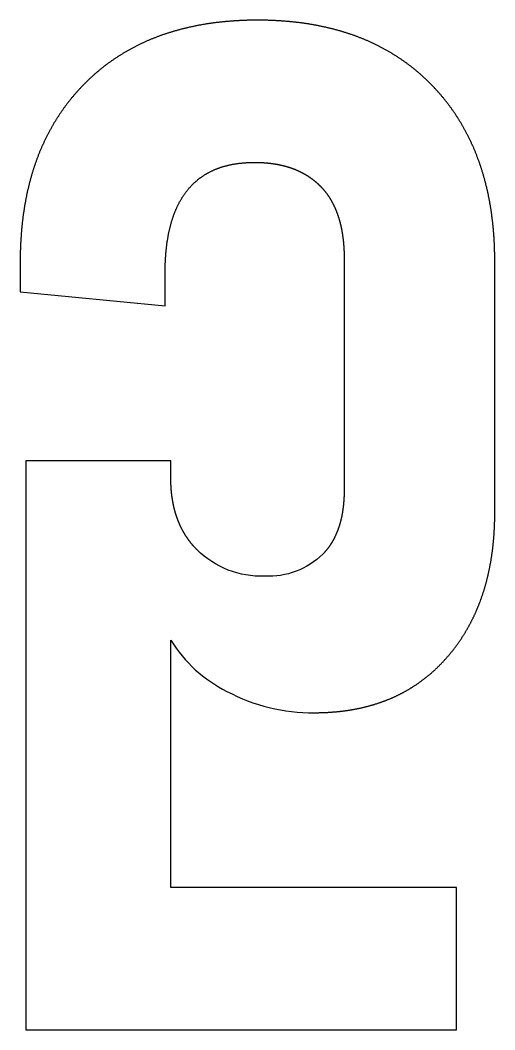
# Model space of a CAD drawing. Header units: millimetres. Extents: x -554 to 554, y -632 to 632.
# Drawn here: x -307.23 to -295.3, y -56.47 to -31.11 of the extents above; entities that cross this region are included whole.
import ezdxf

# ---------------------------------------------------------------- set-up
doc = ezdxf.new("R2010")
doc.units = ezdxf.units.MM
doc.layers.get('0').update_dxf_attribs({"lineweight": 25, "true_color": 0xffffff})

msp = doc.modelspace()

# ---------------------------------------------------------------- linework, layer by layer
at = {"color": 5, "true_color": 0x0000ff, "flags": 128}
msp.add_lwpolyline([(-301.266, -31.112), (-301.288, -31.112), (-301.31, -31.112), (-301.331, -31.112), (-301.353, -31.112), (-301.375, -31.113), (-301.396, -31.113), (-301.418, -31.113), (-301.439, -31.113), (-301.461, -31.114), (-301.482, -31.114), (-301.504, -31.115), (-301.525, -31.115), (-301.546, -31.116), (-301.567, -31.117), (-301.589, -31.117), (-301.61, -31.118), (-301.631, -31.119), (-301.652, -31.12), (-301.673, -31.121), (-301.694, -31.122), (-301.715, -31.123), (-301.736, -31.124), (-301.757, -31.125), (-301.778, -31.126), (-301.799, -31.127), (-301.82, -31.129), (-301.841, -31.13), (-301.861, -31.131), (-301.882, -31.133), (-301.903, -31.134), (-301.923, -31.136), (-301.944, -31.137), (-301.965, -31.139), (-301.985, -31.141), (-302.006, -31.142), (-302.026, -31.144), (-302.047, -31.146), (-302.067, -31.148), (-302.087, -31.15), (-302.108, -31.152), (-302.128, -31.154), (-302.148, -31.156), (-302.168, -31.158), (-302.189, -31.16), (-302.209, -31.162), (-302.229, -31.164), (-302.249, -31.167), (-302.269, -31.169), (-302.289, -31.171), (-302.309, -31.174), (-302.329, -31.176), (-302.349, -31.179), (-302.369, -31.182), (-302.388, -31.184), (-302.408, -31.187), (-302.428, -31.19), (-302.448, -31.192), (-302.467, -31.195), (-302.487, -31.198), (-302.506, -31.201), (-302.526, -31.204), (-302.546, -31.207), (-302.565, -31.21), (-302.584, -31.213), (-302.604, -31.217), (-302.623, -31.22), (-302.643, -31.223), (-302.662, -31.227), (-302.681, -31.23), (-302.7, -31.233), (-302.72, -31.237), (-302.739, -31.24), (-302.758, -31.244), (-302.777, -31.248), (-302.796, -31.251), (-302.815, -31.255), (-302.834, -31.259), (-302.853, -31.263), (-302.872, -31.267), (-302.891, -31.271), (-302.909, -31.275), (-302.928, -31.279), (-302.947, -31.283), (-302.966, -31.287), (-302.984, -31.291), (-303.003, -31.295), (-303.022, -31.3), (-303.04, -31.304), (-303.059, -31.308), (-303.077, -31.313), (-303.096, -31.317), (-303.114, -31.322), (-303.132, -31.326), (-303.151, -31.331), (-303.169, -31.336), (-303.187, -31.34), (-303.206, -31.345), (-303.224, -31.35), (-303.242, -31.355), (-303.26, -31.36), (-303.278, -31.365), (-303.296, -31.37), (-303.314, -31.375), (-303.332, -31.38), (-303.35, -31.385), (-303.368, -31.39), (-303.386, -31.396), (-303.404, -31.401), (-303.422, -31.406), (-303.439, -31.412), (-303.457, -31.417), (-303.475, -31.423), (-303.493, -31.429), (-303.51, -31.434), (-303.528, -31.44), (-303.545, -31.446), (-303.563, -31.451), (-303.58, -31.457), (-303.598, -31.463), (-303.615, -31.469), (-303.632, -31.475), (-303.65, -31.481), (-303.667, -31.487), (-303.684, -31.493), (-303.702, -31.499), (-303.719, -31.506), (-303.736, -31.512), (-303.753, -31.518), (-303.77, -31.525), (-303.787, -31.531), (-303.804, -31.537), (-303.821, -31.544), (-303.838, -31.551), (-303.855, -31.557), (-303.872, -31.564), (-303.889, -31.571), (-303.905, -31.577), (-303.922, -31.584), (-303.939, -31.591), (-303.955, -31.598), (-303.972, -31.605), (-303.989, -31.612), (-304.005, -31.619), (-304.022, -31.626), (-304.038, -31.633), (-304.055, -31.64), (-304.071, -31.648), (-304.087, -31.655), (-304.104, -31.662), (-304.12, -31.67), (-304.136, -31.677), (-304.153, -31.685), (-304.169, -31.692), (-304.185, -31.7), (-304.201, -31.708), (-304.217, -31.715), (-304.233, -31.723), (-304.249, -31.731), (-304.265, -31.739), (-304.281, -31.747), (-304.297, -31.755), (-304.313, -31.763), (-304.329, -31.771), (-304.345, -31.779), (-304.36, -31.787), (-304.376, -31.795), (-304.392, -31.803), (-304.407, -31.812), (-304.423, -31.82), (-304.439, -31.828), (-304.454, -31.837), (-304.47, -31.845), (-304.485, -31.854), (-304.5, -31.863), (-304.516, -31.871), (-304.531, -31.88), (-304.547, -31.889), (-304.562, -31.898), (-304.577, -31.906), (-304.592, -31.915), (-304.607, -31.924), (-304.623, -31.933), (-304.638, -31.942), (-304.653, -31.951), (-304.668, -31.961), (-304.683, -31.97), (-304.698, -31.979), (-304.713, -31.988), (-304.728, -31.998), (-304.742, -32.007), (-304.757, -32.016), (-304.772, -32.026), (-304.787, -32.036), (-304.801, -32.045), (-304.816, -32.055), (-304.831, -32.064), (-304.845, -32.074), (-304.86, -32.084), (-304.874, -32.094), (-304.889, -32.104), (-304.903, -32.114), (-304.918, -32.124), (-304.932, -32.134), (-304.946, -32.144), (-304.961, -32.154), (-304.975, -32.164), (-304.989, -32.174), (-305.003, -32.185), (-305.017, -32.195), (-305.032, -32.205), (-305.046, -32.216), (-305.06, -32.226), (-305.074, -32.237), (-305.088, -32.247), (-305.102, -32.258), (-305.116, -32.269), (-305.129, -32.279), (-305.143, -32.29), (-305.157, -32.301), (-305.171, -32.312), (-305.184, -32.323), (-305.198, -32.334), (-305.212, -32.345), (-305.225, -32.356), (-305.239, -32.367), (-305.252, -32.378), (-305.266, -32.39), (-305.279, -32.401), (-305.293, -32.412), (-305.306, -32.424), (-305.32, -32.435), (-305.333, -32.446), (-305.346, -32.458), (-305.359, -32.47), (-305.373, -32.481), (-305.386, -32.493), (-305.399, -32.505), (-305.412, -32.516), (-305.425, -32.528), (-305.438, -32.54), (-305.451, -32.552), (-305.464, -32.564), (-305.477, -32.576), (-305.49, -32.588), (-305.503, -32.6), (-305.515, -32.612), (-305.528, -32.625), (-305.541, -32.637), (-305.554, -32.649), (-305.566, -32.662), (-305.579, -32.674), (-305.591, -32.687), (-305.604, -32.699), (-305.616, -32.712), (-305.629, -32.724), (-305.641, -32.737), (-305.654, -32.75), (-305.666, -32.762), (-305.678, -32.775), (-305.691, -32.788), (-305.703, -32.801), (-305.715, -32.814), (-305.727, -32.827), (-305.739, -32.84), (-305.751, -32.853), (-305.763, -32.866), (-305.775, -32.879), (-305.787, -32.892), (-305.799, -32.905), (-305.81, -32.918), (-305.822, -32.931), (-305.834, -32.945), (-305.845, -32.958), (-305.857, -32.971), (-305.869, -32.985), (-305.88, -32.998), (-305.891, -33.012), (-305.903, -33.025), (-305.914, -33.039), (-305.925, -33.052), (-305.937, -33.066), (-305.948, -33.079), (-305.959, -33.093), (-305.97, -33.107), (-305.981, -33.12), (-305.992, -33.134), (-306.003, -33.148), (-306.014, -33.162), (-306.025, -33.176), (-306.035, -33.19), (-306.046, -33.204), (-306.057, -33.218), (-306.068, -33.232), (-306.078, -33.246), (-306.089, -33.26), (-306.099, -33.274), (-306.11, -33.288), (-306.12, -33.302), (-306.13, -33.317), (-306.141, -33.331), (-306.151, -33.345), (-306.161, -33.36), (-306.171, -33.374), (-306.181, -33.388), (-306.192, -33.403), (-306.202, -33.417), (-306.212, -33.432), (-306.221, -33.446), (-306.231, -33.461), (-306.241, -33.476), (-306.251, -33.49), (-306.261, -33.505), (-306.27, -33.52), (-306.28, -33.535), (-306.29, -33.549), (-306.299, -33.564), (-306.309, -33.579), (-306.318, -33.594), (-306.327, -33.609), (-306.337, -33.624), (-306.346, -33.639), (-306.355, -33.654), (-306.364, -33.669), (-306.374, -33.685), (-306.383, -33.7), (-306.392, -33.715), (-306.401, -33.73), (-306.41, -33.746), (-306.419, -33.761), (-306.427, -33.776), (-306.436, -33.792), (-306.445, -33.807), (-306.454, -33.823), (-306.462, -33.838), (-306.471, -33.854), (-306.479, -33.869), (-306.488, -33.885), (-306.496, -33.901), (-306.505, -33.916), (-306.513, -33.932), (-306.522, -33.948), (-306.53, -33.964), (-306.538, -33.98), (-306.546, -33.995), (-306.554, -34.011), (-306.562, -34.027), (-306.57, -34.043), (-306.578, -34.059), (-306.586, -34.075), (-306.594, -34.092), (-306.602, -34.108), (-306.61, -34.124), (-306.618, -34.14), (-306.625, -34.156), (-306.633, -34.173), (-306.64, -34.189), (-306.648, -34.205), (-306.656, -34.222), (-306.663, -34.238), (-306.67, -34.255), (-306.678, -34.271), (-306.685, -34.288), (-306.692, -34.304), (-306.699, -34.321), (-306.707, -34.338), (-306.714, -34.354), (-306.721, -34.371), (-306.728, -34.388), (-306.735, -34.405), (-306.742, -34.421), (-306.749, -34.438), (-306.755, -34.455), (-306.762, -34.472), (-306.769, -34.489), (-306.775, -34.506), (-306.782, -34.523), (-306.789, -34.54), (-306.795, -34.557), (-306.802, -34.575), (-306.808, -34.592), (-306.814, -34.609), (-306.821, -34.626), (-306.827, -34.644), (-306.833, -34.661), (-306.84, -34.678), (-306.846, -34.696), (-306.852, -34.713), (-306.858, -34.731), (-306.864, -34.748), (-306.87, -34.766), (-306.876, -34.783), (-306.881, -34.801), (-306.887, -34.819), (-306.893, -34.837), (-306.899, -34.854), (-306.904, -34.872), (-306.91, -34.89), (-306.915, -34.908), (-306.921, -34.926), (-306.926, -34.944), (-306.932, -34.962), (-306.937, -34.98), (-306.943, -34.998), (-306.948, -35.016), (-306.953, -35.034), (-306.958, -35.052), (-306.963, -35.07), (-306.968, -35.088), (-306.973, -35.107), (-306.978, -35.125), (-306.983, -35.143), (-306.988, -35.162), (-306.993, -35.18), (-306.998, -35.198), (-307.002, -35.217), (-307.007, -35.236), (-307.012, -35.254), (-307.016, -35.273), (-307.021, -35.291), (-307.025, -35.31), (-307.03, -35.329), (-307.034, -35.347), (-307.039, -35.366), (-307.043, -35.385), (-307.047, -35.404), (-307.051, -35.423), (-307.055, -35.442), (-307.06, -35.461), (-307.064, -35.48), (-307.068, -35.499), (-307.072, -35.518), (-307.075, -35.537), (-307.079, -35.556), (-307.083, -35.575), (-307.087, -35.594), (-307.091, -35.614), (-307.094, -35.633), (-307.098, -35.652), (-307.101, -35.672), (-307.105, -35.691), (-307.108, -35.71), (-307.112, -35.73), (-307.115, -35.749), (-307.119, -35.769), (-307.122, -35.788), (-307.125, -35.808), (-307.128, -35.828), (-307.131, -35.847), (-307.134, -35.867), (-307.137, -35.887), (-307.14, -35.907), (-307.143, -35.927), (-307.146, -35.946), (-307.149, -35.966), (-307.152, -35.986), (-307.155, -36.006), (-307.157, -36.026), (-307.16, -36.046), (-307.163, -36.066), (-307.165, -36.086), (-307.168, -36.107), (-307.17, -36.127), (-307.172, -36.147), (-307.175, -36.167), (-307.177, -36.188), (-307.179, -36.208), (-307.182, -36.228), (-307.184, -36.249), (-307.186, -36.269), (-307.188, -36.29), (-307.19, -36.31), (-307.192, -36.331), (-307.194, -36.351), (-307.196, -36.372), (-307.197, -36.393), (-307.199, -36.413), (-307.201, -36.434), (-307.203, -36.455), (-307.204, -36.476), (-307.206, -36.497), (-307.207, -36.518), (-307.209, -36.538), (-307.21, -36.559), (-307.212, -36.58), (-307.213, -36.601), (-307.214, -36.623), (-307.216, -36.644), (-307.217, -36.665), (-307.218, -36.686), (-307.219, -36.707), (-307.22, -36.728), (-307.221, -36.75), (-307.222, -36.771), (-307.223, -36.792), (-307.224, -36.814), (-307.224, -36.835), (-307.225, -36.857), (-307.226, -36.878), (-307.227, -36.9), (-307.227, -36.921), (-307.228, -36.943), (-307.228, -36.965), (-307.229, -36.986), (-307.229, -37.008), (-307.229, -37.03), (-307.23, -37.052), (-307.23, -37.074), (-307.23, -37.095), (-307.23, -37.117), (-307.231, -37.139), (-307.231, -37.161), (-307.231, -37.183), (-307.231, -37.933), (-303.588, -38.29), (-303.588, -37.469), (-303.588, -37.447), (-303.588, -37.426), (-303.587, -37.404), (-303.587, -37.383), (-303.587, -37.361), (-303.587, -37.34), (-303.586, -37.319), (-303.586, -37.298), (-303.585, -37.277), (-303.584, -37.256), (-303.584, -37.235), (-303.583, -37.214), (-303.582, -37.193), (-303.581, -37.173), (-303.58, -37.152), (-303.579, -37.132), (-303.578, -37.111), (-303.577, -37.091), (-303.575, -37.071), (-303.574, -37.051), (-303.573, -37.031), (-303.571, -37.011), (-303.57, -36.991), (-303.568, -36.971), (-303.566, -36.952), (-303.565, -36.932), (-303.563, -36.912), (-303.561, -36.893), (-303.559, -36.874), (-303.557, -36.854), (-303.555, -36.835), (-303.553, -36.816), (-303.55, -36.797), (-303.548, -36.778), (-303.546, -36.759), (-303.543, -36.741), (-303.541, -36.722), (-303.538, -36.703), (-303.536, -36.685), (-303.533, -36.667), (-303.53, -36.648), (-303.527, -36.63), (-303.524, -36.612), (-303.521, -36.594), (-303.518, -36.576), (-303.515, -36.558), (-303.512, -36.54), (-303.509, -36.522), (-303.505, -36.505), (-303.502, -36.487), (-303.499, -36.47), (-303.495, -36.452), (-303.491, -36.435), (-303.488, -36.418), (-303.484, -36.401), (-303.48, -36.384), (-303.476, -36.367), (-303.472, -36.35), (-303.468, -36.333), (-303.464, -36.316), (-303.46, -36.3), (-303.456, -36.283), (-303.452, -36.267), (-303.447, -36.25), (-303.443, -36.234), (-303.438, -36.218), (-303.434, -36.202), (-303.429, -36.186), (-303.424, -36.17), (-303.42, -36.154), (-303.415, -36.138), (-303.41, -36.122), (-303.405, -36.107), (-303.4, -36.091), (-303.395, -36.076), (-303.389, -36.061), (-303.384, -36.045), (-303.379, -36.03), (-303.374, -36.015), (-303.368, -36), (-303.363, -35.985), (-303.357, -35.97), (-303.351, -35.956), (-303.346, -35.941), (-303.34, -35.926), (-303.334, -35.912), (-303.328, -35.897), (-303.322, -35.883), (-303.316, -35.869), (-303.31, -35.855), (-303.303, -35.841), (-303.297, -35.827), (-303.291, -35.813), (-303.284, -35.799), (-303.278, -35.785), (-303.271, -35.771), (-303.265, -35.758), (-303.258, -35.744), (-303.251, -35.731), (-303.244, -35.718), (-303.238, -35.705), (-303.231, -35.691), (-303.224, -35.678), (-303.216, -35.665), (-303.209, -35.653), (-303.202, -35.64), (-303.195, -35.627), (-303.187, -35.614), (-303.18, -35.602), (-303.172, -35.589), (-303.165, -35.577), (-303.157, -35.565), (-303.149, -35.553), (-303.142, -35.54), (-303.134, -35.528), (-303.126, -35.516), (-303.118, -35.505), (-303.11, -35.493), (-303.102, -35.481), (-303.093, -35.47), (-303.085, -35.458), (-303.077, -35.447), (-303.068, -35.435), (-303.06, -35.424), (-303.051, -35.413), (-303.043, -35.402), (-303.034, -35.391), (-303.025, -35.38), (-303.016, -35.369), (-303.008, -35.358), (-302.999, -35.347), (-302.99, -35.337), (-302.98, -35.326), (-302.971, -35.316), (-302.962, -35.306), (-302.953, -35.295), (-302.943, -35.285), (-302.934, -35.275), (-302.924, -35.265), (-302.915, -35.255), (-302.905, -35.245), (-302.896, -35.236), (-302.886, -35.226), (-302.876, -35.217), (-302.866, -35.207), (-302.856, -35.198), (-302.846, -35.188), (-302.836, -35.179), (-302.826, -35.17), (-302.815, -35.161), (-302.805, -35.152), (-302.795, -35.143), (-302.784, -35.134), (-302.774, -35.126), (-302.763, -35.117), (-302.752, -35.108), (-302.742, -35.1), (-302.731, -35.092), (-302.72, -35.083), (-302.709, -35.075), (-302.698, -35.067), (-302.687, -35.059), (-302.676, -35.051), (-302.664, -35.043), (-302.653, -35.035), (-302.642, -35.028), (-302.63, -35.02), (-302.619, -35.012), (-302.607, -35.005), (-302.596, -34.998), (-302.584, -34.99), (-302.572, -34.983), (-302.56, -34.976), (-302.548, -34.969), (-302.536, -34.962), (-302.524, -34.955), (-302.512, -34.949), (-302.5, -34.942), (-302.488, -34.935), (-302.475, -34.929), (-302.463, -34.922), (-302.451, -34.916), (-302.438, -34.91), (-302.425, -34.904), (-302.413, -34.898), (-302.4, -34.892), (-302.387, -34.886), (-302.374, -34.88), (-302.361, -34.874), (-302.348, -34.868), (-302.335, -34.863), (-302.322, -34.857), (-302.309, -34.852), (-302.296, -34.847), (-302.282, -34.841), (-302.269, -34.836), (-302.255, -34.831), (-302.242, -34.826), (-302.228, -34.821), (-302.215, -34.817), (-302.201, -34.812), (-302.187, -34.807), (-302.173, -34.803), (-302.159, -34.798), (-302.145, -34.794), (-302.131, -34.79), (-302.117, -34.785), (-302.102, -34.781), (-302.088, -34.777), (-302.074, -34.773), (-302.059, -34.769), (-302.045, -34.766), (-302.03, -34.762), (-302.016, -34.758), (-302.001, -34.755), (-301.986, -34.751), (-301.971, -34.748), (-301.956, -34.745), (-301.941, -34.742), (-301.926, -34.738), (-301.911, -34.735), (-301.896, -34.732), (-301.88, -34.73), (-301.865, -34.727), (-301.85, -34.724), (-301.834, -34.722), (-301.819, -34.719), (-301.803, -34.717), (-301.787, -34.714), (-301.772, -34.712), (-301.756, -34.71), (-301.74, -34.708), (-301.724, -34.706), (-301.708, -34.704), (-301.692, -34.702), (-301.676, -34.7), (-301.659, -34.699), (-301.643, -34.697), (-301.627, -34.696), (-301.61, -34.694), (-301.594, -34.693), (-301.577, -34.692), (-301.561, -34.691), (-301.544, -34.689), (-301.527, -34.688), (-301.51, -34.688), (-301.493, -34.687), (-301.476, -34.686), (-301.459, -34.685), (-301.442, -34.685), (-301.425, -34.684), (-301.408, -34.684), (-301.39, -34.684), (-301.373, -34.683), (-301.355, -34.683), (-301.338, -34.683), (-301.329, -34.683), (-301.321, -34.683), (-301.313, -34.683), (-301.304, -34.683), (-301.296, -34.684), (-301.288, -34.684), (-301.28, -34.684), (-301.271, -34.684), (-301.263, -34.684), (-301.255, -34.684), (-301.247, -34.684), (-301.238, -34.685), (-301.23, -34.685), (-301.222, -34.685), (-301.214, -34.685), (-301.206, -34.686), (-301.198, -34.686), (-301.19, -34.686), (-301.181, -34.687), (-301.173, -34.687), (-301.165, -34.687), (-301.157, -34.688), (-301.149, -34.688), (-301.141, -34.689), (-301.133, -34.689), (-301.125, -34.69), (-301.117, -34.69), (-301.109, -34.691), (-301.101, -34.691), (-301.093, -34.692), (-301.085, -34.692), (-301.077, -34.693), (-301.07, -34.693), (-301.062, -34.694), (-301.054, -34.695), (-301.046, -34.695), (-301.038, -34.696), (-301.03, -34.697), (-301.023, -34.697), (-301.015, -34.698), (-301.007, -34.699), (-300.999, -34.7), (-300.991, -34.7), (-300.984, -34.701), (-300.976, -34.702), (-300.968, -34.703), (-300.961, -34.704), (-300.953, -34.705), (-300.945, -34.706), (-300.938, -34.706), (-300.93, -34.707), (-300.922, -34.708), (-300.915, -34.709), (-300.907, -34.71), (-300.9, -34.711), (-300.892, -34.712), (-300.885, -34.713), (-300.877, -34.714), (-300.87, -34.716), (-300.862, -34.717), (-300.855, -34.718), (-300.847, -34.719), (-300.84, -34.72), (-300.832, -34.721), (-300.825, -34.722), (-300.817, -34.724), (-300.81, -34.725), (-300.803, -34.726), (-300.795, -34.727), (-300.788, -34.729), (-300.781, -34.73), (-300.773, -34.731), (-300.766, -34.733), (-300.759, -34.734), (-300.751, -34.735), (-300.744, -34.737), (-300.737, -34.738), (-300.73, -34.74), (-300.722, -34.741), (-300.715, -34.743), (-300.708, -34.744), (-300.701, -34.746), (-300.694, -34.747), (-300.687, -34.749), (-300.679, -34.75), (-300.672, -34.752), (-300.665, -34.753), (-300.658, -34.755), (-300.651, -34.757), (-300.644, -34.758), (-300.637, -34.76), (-300.63, -34.762), (-300.623, -34.763), (-300.616, -34.765), (-300.609, -34.767), (-300.602, -34.769), (-300.595, -34.77), (-300.588, -34.772), (-300.581, -34.774), (-300.574, -34.776), (-300.567, -34.778), (-300.561, -34.78), (-300.554, -34.782), (-300.547, -34.784), (-300.54, -34.785), (-300.533, -34.787), (-300.526, -34.789), (-300.52, -34.791), (-300.513, -34.793), (-300.506, -34.795), (-300.499, -34.797), (-300.493, -34.8), (-300.486, -34.802), (-300.479, -34.804), (-300.472, -34.806), (-300.466, -34.808), (-300.459, -34.81), (-300.453, -34.812), (-300.446, -34.815), (-300.439, -34.817), (-300.433, -34.819), (-300.426, -34.821), (-300.42, -34.823), (-300.413, -34.826), (-300.406, -34.828), (-300.4, -34.83), (-300.393, -34.833), (-300.387, -34.835), (-300.38, -34.837), (-300.374, -34.84), (-300.368, -34.842), (-300.361, -34.845), (-300.355, -34.847), (-300.348, -34.85), (-300.342, -34.852), (-300.335, -34.855), (-300.329, -34.857), (-300.323, -34.86), (-300.316, -34.862), (-300.31, -34.865), (-300.304, -34.868), (-300.298, -34.87), (-300.291, -34.873), (-300.285, -34.875), (-300.279, -34.878), (-300.273, -34.881), (-300.266, -34.884), (-300.26, -34.886), (-300.254, -34.889), (-300.248, -34.892), (-300.242, -34.895), (-300.235, -34.897), (-300.229, -34.9), (-300.223, -34.903), (-300.217, -34.906), (-300.211, -34.909), (-300.205, -34.912), (-300.199, -34.915), (-300.193, -34.918), (-300.187, -34.92), (-300.181, -34.923), (-300.175, -34.926), (-300.169, -34.929), (-300.163, -34.932), (-300.157, -34.936), (-300.151, -34.939), (-300.145, -34.942), (-300.139, -34.945), (-300.133, -34.948), (-300.127, -34.951), (-300.122, -34.954), (-300.116, -34.957), (-300.11, -34.961), (-300.104, -34.964), (-300.098, -34.967), (-300.092, -34.97), (-300.087, -34.974), (-300.081, -34.977), (-300.075, -34.98), (-300.069, -34.983), (-300.064, -34.987), (-300.058, -34.99), (-300.052, -34.994), (-300.047, -34.997), (-300.041, -35), (-300.035, -35.004), (-300.03, -35.007), (-300.024, -35.011), (-300.019, -35.014), (-300.013, -35.018), (-300.007, -35.021), (-300.002, -35.025), (-299.996, -35.028), (-299.991, -35.032), (-299.985, -35.036), (-299.98, -35.039), (-299.974, -35.043), (-299.969, -35.047), (-299.963, -35.05), (-299.958, -35.054), (-299.953, -35.058), (-299.947, -35.061), (-299.942, -35.065), (-299.936, -35.069), (-299.931, -35.073), (-299.926, -35.076), (-299.92, -35.08), (-299.915, -35.084), (-299.91, -35.088), (-299.904, -35.092), (-299.899, -35.096), (-299.894, -35.1), (-299.889, -35.104), (-299.883, -35.108), (-299.878, -35.112), (-299.873, -35.116), (-299.868, -35.12), (-299.863, -35.124), (-299.857, -35.128), (-299.852, -35.132), (-299.847, -35.136), (-299.842, -35.14), (-299.837, -35.144), (-299.832, -35.148), (-299.827, -35.152), (-299.822, -35.157), (-299.817, -35.161), (-299.812, -35.165), (-299.807, -35.169), (-299.802, -35.173), (-299.797, -35.178), (-299.792, -35.182), (-299.787, -35.186), (-299.782, -35.191), (-299.777, -35.195), (-299.772, -35.199), (-299.767, -35.204), (-299.762, -35.208), (-299.757, -35.213), (-299.753, -35.217), (-299.748, -35.221), (-299.743, -35.226), (-299.738, -35.23), (-299.733, -35.235), (-299.729, -35.239), (-299.724, -35.244), (-299.719, -35.249), (-299.714, -35.253), (-299.71, -35.258), (-299.705, -35.262), (-299.7, -35.267), (-299.696, -35.272), (-299.691, -35.276), (-299.686, -35.281), (-299.682, -35.286), (-299.677, -35.29), (-299.672, -35.295), (-299.668, -35.3), (-299.663, -35.305), (-299.659, -35.31), (-299.654, -35.314), (-299.65, -35.319), (-299.645, -35.324), (-299.641, -35.329), (-299.636, -35.334), (-299.632, -35.339), (-299.628, -35.344), (-299.623, -35.349), (-299.619, -35.354), (-299.614, -35.359), (-299.61, -35.364), (-299.606, -35.369), (-299.601, -35.374), (-299.597, -35.379), (-299.593, -35.384), (-299.589, -35.389), (-299.584, -35.394), (-299.58, -35.399), (-299.576, -35.404), (-299.572, -35.41), (-299.568, -35.415), (-299.563, -35.42), (-299.559, -35.425), (-299.555, -35.431), (-299.551, -35.436), (-299.547, -35.441), (-299.543, -35.446), (-299.539, -35.452), (-299.535, -35.457), (-299.531, -35.462), (-299.527, -35.468), (-299.523, -35.473), (-299.519, -35.479), (-299.515, -35.484), (-299.511, -35.49), (-299.507, -35.495), (-299.503, -35.501), (-299.5, -35.506), (-299.496, -35.512), (-299.492, -35.517), (-299.488, -35.523), (-299.484, -35.528), (-299.481, -35.534), (-299.477, -35.539), (-299.473, -35.545), (-299.469, -35.551), (-299.466, -35.556), (-299.462, -35.562), (-299.458, -35.568), (-299.455, -35.574), (-299.451, -35.579), (-299.447, -35.585), (-299.444, -35.591), (-299.44, -35.597), (-299.437, -35.603), (-299.433, -35.608), (-299.43, -35.614), (-299.426, -35.62), (-299.423, -35.626), (-299.419, -35.632), (-299.416, -35.638), (-299.412, -35.644), (-299.409, -35.65), (-299.406, -35.656), (-299.402, -35.662), (-299.399, -35.668), (-299.396, -35.674), (-299.392, -35.68), (-299.389, -35.686), (-299.386, -35.692), (-299.382, -35.698), (-299.379, -35.704), (-299.376, -35.711), (-299.373, -35.717), (-299.37, -35.723), (-299.366, -35.729), (-299.363, -35.735), (-299.36, -35.742), (-299.357, -35.748), (-299.354, -35.754), (-299.351, -35.761), (-299.348, -35.767), (-299.345, -35.773), (-299.342, -35.78), (-299.339, -35.786), (-299.336, -35.792), (-299.333, -35.799), (-299.33, -35.805), (-299.327, -35.812), (-299.324, -35.818), (-299.321, -35.825), (-299.318, -35.831), (-299.315, -35.838), (-299.312, -35.844), (-299.309, -35.851), (-299.307, -35.857), (-299.304, -35.864), (-299.301, -35.871), (-299.298, -35.877), (-299.296, -35.884), (-299.293, -35.891), (-299.29, -35.897), (-299.287, -35.904), (-299.285, -35.911), (-299.282, -35.918), (-299.279, -35.924), (-299.277, -35.931), (-299.274, -35.938), (-299.272, -35.945), (-299.269, -35.952), (-299.267, -35.958), (-299.264, -35.965), (-299.262, -35.972), (-299.259, -35.979), (-299.257, -35.986), (-299.254, -35.993), (-299.252, -36), (-299.249, -36.007), (-299.247, -36.014), (-299.244, -36.021), (-299.242, -36.028), (-299.24, -36.035), (-299.237, -36.042), (-299.235, -36.049), (-299.233, -36.057), (-299.231, -36.064), (-299.228, -36.071), (-299.226, -36.078), (-299.224, -36.085), (-299.222, -36.092), (-299.219, -36.1), (-299.217, -36.107), (-299.215, -36.114), (-299.213, -36.121), (-299.211, -36.129), (-299.209, -36.136), (-299.207, -36.143), (-299.205, -36.151), (-299.203, -36.158), (-299.201, -36.166), (-299.199, -36.173), (-299.197, -36.18), (-299.195, -36.188), (-299.193, -36.195), (-299.191, -36.203), (-299.189, -36.21), (-299.187, -36.218), (-299.185, -36.225), (-299.183, -36.233), (-299.181, -36.241), (-299.18, -36.248), (-299.178, -36.256), (-299.176, -36.264), (-299.174, -36.271), (-299.172, -36.279), (-299.171, -36.287), (-299.169, -36.294), (-299.167, -36.302), (-299.166, -36.31), (-299.164, -36.318), (-299.162, -36.325), (-299.161, -36.333), (-299.159, -36.341), (-299.157, -36.349), (-299.156, -36.357), (-299.154, -36.365), (-299.153, -36.372), (-299.151, -36.38), (-299.15, -36.388), (-299.148, -36.396), (-299.147, -36.404), (-299.145, -36.412), (-299.144, -36.42), (-299.143, -36.428), (-299.141, -36.436), (-299.14, -36.444), (-299.138, -36.453), (-299.137, -36.461), (-299.136, -36.469), (-299.134, -36.477), (-299.133, -36.485), (-299.132, -36.493), (-299.131, -36.501), (-299.129, -36.51), (-299.128, -36.518), (-299.127, -36.526), (-299.126, -36.534), (-299.125, -36.543), (-299.123, -36.551), (-299.122, -36.559), (-299.121, -36.568), (-299.12, -36.576), (-299.119, -36.584), (-299.118, -36.593), (-299.117, -36.601), (-299.116, -36.61), (-299.115, -36.618), (-299.114, -36.627), (-299.113, -36.635), (-299.112, -36.644), (-299.111, -36.652), (-299.11, -36.661), (-299.109, -36.669), (-299.109, -36.678), (-299.108, -36.686), (-299.107, -36.695), (-299.106, -36.704), (-299.105, -36.712), (-299.104, -36.721), (-299.104, -36.73), (-299.103, -36.739), (-299.102, -36.747), (-299.101, -36.756), (-299.101, -36.765), (-299.1, -36.774), (-299.099, -36.782), (-299.099, -36.791), (-299.098, -36.8), (-299.098, -36.809), (-299.097, -36.818), (-299.096, -36.827), (-299.096, -36.836), (-299.095, -36.845), (-299.095, -36.854), (-299.094, -36.863), (-299.094, -36.872), (-299.093, -36.881), (-299.093, -36.89), (-299.093, -36.899), (-299.092, -36.908), (-299.092, -36.917), (-299.091, -36.926), (-299.091, -36.935), (-299.091, -36.944), (-299.09, -36.953), (-299.09, -36.962), (-299.09, -36.972), (-299.09, -36.981), (-299.089, -36.99), (-299.089, -36.999), (-299.089, -37.009), (-299.089, -37.018), (-299.089, -37.027), (-299.088, -37.037), (-299.088, -37.046), (-299.088, -37.055), (-299.088, -37.065), (-299.088, -37.074), (-299.088, -37.084), (-299.088, -37.093), (-299.088, -37.102), (-299.088, -37.112), (-299.088, -42.898), (-299.088, -42.906), (-299.088, -42.914), (-299.088, -42.923), (-299.088, -42.931), (-299.088, -42.939), (-299.088, -42.948), (-299.088, -42.956), (-299.088, -42.964), (-299.088, -42.972), (-299.089, -42.981), (-299.089, -42.989), (-299.089, -42.997), (-299.089, -43.005), (-299.089, -43.013), (-299.09, -43.021), (-299.09, -43.03), (-299.09, -43.038), (-299.09, -43.046), (-299.091, -43.054), (-299.091, -43.062), (-299.091, -43.07), (-299.092, -43.078), (-299.092, -43.086), (-299.093, -43.094), (-299.093, -43.102), (-299.093, -43.11), (-299.094, -43.118), (-299.094, -43.126), (-299.095, -43.134), (-299.095, -43.142), (-299.096, -43.15), (-299.096, -43.157), (-299.097, -43.165), (-299.097, -43.173), (-299.098, -43.181), (-299.098, -43.189), (-299.099, -43.197), (-299.1, -43.204), (-299.1, -43.212), (-299.101, -43.22), (-299.102, -43.228), (-299.102, -43.235), (-299.103, -43.243), (-299.104, -43.251), (-299.104, -43.258), (-299.105, -43.266), (-299.106, -43.274), (-299.107, -43.281), (-299.107, -43.289), (-299.108, -43.296), (-299.109, -43.304), (-299.11, -43.312), (-299.111, -43.319), (-299.112, -43.327), (-299.113, -43.334), (-299.113, -43.342), (-299.114, -43.349), (-299.115, -43.357), (-299.116, -43.364), (-299.117, -43.371), (-299.118, -43.379), (-299.119, -43.386), (-299.12, -43.394), (-299.121, -43.401), (-299.122, -43.408), (-299.123, -43.416), (-299.124, -43.423), (-299.126, -43.43), (-299.127, -43.438), (-299.128, -43.445), (-299.129, -43.452), (-299.13, -43.459), (-299.131, -43.467), (-299.133, -43.474), (-299.134, -43.481), (-299.135, -43.488), (-299.136, -43.495), (-299.138, -43.502), (-299.139, -43.51), (-299.14, -43.517), (-299.141, -43.524), (-299.143, -43.531), (-299.144, -43.538), (-299.145, -43.545), (-299.147, -43.552), (-299.148, -43.559), (-299.15, -43.566), (-299.151, -43.573), (-299.153, -43.58), (-299.154, -43.587), (-299.155, -43.594), (-299.157, -43.601), (-299.159, -43.608), (-299.16, -43.615), (-299.162, -43.621), (-299.163, -43.628), (-299.165, -43.635), (-299.166, -43.642), (-299.168, -43.649), (-299.17, -43.656), (-299.171, -43.662), (-299.173, -43.669), (-299.175, -43.676), (-299.176, -43.683), (-299.178, -43.689), (-299.18, -43.696), (-299.181, -43.703), (-299.183, -43.709), (-299.185, -43.716), (-299.187, -43.723), (-299.189, -43.729), (-299.19, -43.736), (-299.192, -43.743), (-299.194, -43.749), (-299.196, -43.756), (-299.198, -43.762), (-299.2, -43.769), (-299.202, -43.775), (-299.204, -43.782), (-299.206, -43.788), (-299.207, -43.795), (-299.209, -43.801), (-299.211, -43.808), (-299.213, -43.814), (-299.216, -43.82), (-299.218, -43.827), (-299.22, -43.833), (-299.222, -43.84), (-299.224, -43.846), (-299.226, -43.852), (-299.228, -43.859), (-299.23, -43.865), (-299.232, -43.871), (-299.235, -43.877), (-299.237, -43.884), (-299.239, -43.89), (-299.241, -43.896), (-299.243, -43.902), (-299.246, -43.908), (-299.248, -43.915), (-299.25, -43.921), (-299.253, -43.927), (-299.255, -43.933), (-299.257, -43.939), (-299.26, -43.945), (-299.262, -43.951), (-299.264, -43.957), (-299.267, -43.963), (-299.269, -43.969), (-299.272, -43.975), (-299.274, -43.981), (-299.277, -43.987), (-299.279, -43.993), (-299.282, -43.999), (-299.284, -44.005), (-299.287, -44.011), (-299.289, -44.017), (-299.292, -44.023), (-299.294, -44.029), (-299.297, -44.035), (-299.3, -44.04), (-299.302, -44.046), (-299.305, -44.052), (-299.308, -44.058), (-299.31, -44.064), (-299.313, -44.069), (-299.316, -44.075), (-299.319, -44.081), (-299.321, -44.087), (-299.324, -44.092), (-299.327, -44.098), (-299.33, -44.104), (-299.332, -44.109), (-299.335, -44.115), (-299.338, -44.12), (-299.341, -44.126), (-299.344, -44.132), (-299.347, -44.137), (-299.35, -44.143), (-299.353, -44.148), (-299.356, -44.154), (-299.359, -44.159), (-299.362, -44.165), (-299.365, -44.17), (-299.368, -44.176), (-299.371, -44.181), (-299.374, -44.187), (-299.377, -44.192), (-299.38, -44.197), (-299.383, -44.203), (-299.386, -44.208), (-299.389, -44.213), (-299.392, -44.219), (-299.395, -44.224), (-299.399, -44.229), (-299.402, -44.235), (-299.405, -44.24), (-299.408, -44.245), (-299.412, -44.25), (-299.415, -44.256), (-299.418, -44.261), (-299.421, -44.266), (-299.425, -44.271), (-299.428, -44.276), (-299.431, -44.281), (-299.435, -44.287), (-299.438, -44.292), (-299.441, -44.297), (-299.445, -44.302), (-299.448, -44.307), (-299.452, -44.312), (-299.455, -44.317), (-299.459, -44.322), (-299.462, -44.327), (-299.466, -44.332), (-299.469, -44.337), (-299.473, -44.342), (-299.476, -44.347), (-299.48, -44.352), (-299.483, -44.357), (-299.487, -44.362), (-299.491, -44.366), (-299.494, -44.371), (-299.498, -44.376), (-299.502, -44.381), (-299.505, -44.386), (-299.509, -44.391), (-299.513, -44.395), (-299.516, -44.4), (-299.52, -44.405), (-299.524, -44.41), (-299.528, -44.414), (-299.532, -44.419), (-299.535, -44.424), (-299.539, -44.428), (-299.543, -44.433), (-299.547, -44.438), (-299.551, -44.442), (-299.555, -44.447), (-299.559, -44.451), (-299.563, -44.456), (-299.567, -44.461), (-299.57, -44.465), (-299.574, -44.47), (-299.578, -44.474), (-299.582, -44.479), (-299.587, -44.483), (-299.591, -44.488), (-299.595, -44.492), (-299.599, -44.496), (-299.603, -44.501), (-299.607, -44.505), (-299.611, -44.51), (-299.615, -44.514), (-299.619, -44.518), (-299.624, -44.523, -0.210365), (-301.088, -45.076, -0.206645), (-302.784, -44.415), (-302.789, -44.41), (-302.795, -44.405), (-302.8, -44.4), (-302.805, -44.395), (-302.81, -44.389), (-302.815, -44.384), (-302.82, -44.379), (-302.825, -44.374), (-302.83, -44.368), (-302.835, -44.363), (-302.84, -44.358), (-302.845, -44.352), (-302.85, -44.347), (-302.855, -44.342), (-302.859, -44.336), (-302.864, -44.331), (-302.869, -44.326), (-302.874, -44.32), (-302.879, -44.315), (-302.883, -44.309), (-302.888, -44.304), (-302.893, -44.298), (-302.898, -44.293), (-302.902, -44.287), (-302.907, -44.282), (-302.912, -44.276), (-302.916, -44.271), (-302.921, -44.265), (-302.925, -44.26), (-302.93, -44.254), (-302.935, -44.248), (-302.939, -44.243), (-302.944, -44.237), (-302.948, -44.231), (-302.953, -44.226), (-302.957, -44.22), (-302.961, -44.214), (-302.966, -44.209), (-302.97, -44.203), (-302.975, -44.197), (-302.979, -44.191), (-302.983, -44.186), (-302.988, -44.18), (-302.992, -44.174), (-302.996, -44.168), (-303, -44.162), (-303.005, -44.157), (-303.009, -44.151), (-303.013, -44.145), (-303.017, -44.139), (-303.021, -44.133), (-303.025, -44.127), (-303.029, -44.121), (-303.034, -44.115), (-303.038, -44.109), (-303.042, -44.103), (-303.046, -44.097), (-303.05, -44.091), (-303.054, -44.085), (-303.058, -44.079), (-303.062, -44.073), (-303.066, -44.067), (-303.069, -44.061), (-303.073, -44.055), (-303.077, -44.049), (-303.081, -44.043), (-303.085, -44.037), (-303.089, -44.03), (-303.092, -44.024), (-303.096, -44.018), (-303.1, -44.012), (-303.104, -44.006), (-303.107, -43.999), (-303.111, -43.993), (-303.115, -43.987), (-303.118, -43.981), (-303.122, -43.974), (-303.126, -43.968), (-303.129, -43.962), (-303.133, -43.955), (-303.136, -43.949), (-303.14, -43.943), (-303.143, -43.936), (-303.147, -43.93), (-303.15, -43.924), (-303.154, -43.917), (-303.157, -43.911), (-303.16, -43.904), (-303.164, -43.898), (-303.167, -43.891), (-303.17, -43.885), (-303.174, -43.878), (-303.177, -43.872), (-303.18, -43.865), (-303.184, -43.859), (-303.187, -43.852), (-303.19, -43.846), (-303.193, -43.839), (-303.196, -43.832), (-303.2, -43.826), (-303.203, -43.819), (-303.206, -43.812), (-303.209, -43.806), (-303.212, -43.799), (-303.215, -43.792), (-303.218, -43.786), (-303.221, -43.779), (-303.224, -43.772), (-303.227, -43.765), (-303.23, -43.759), (-303.233, -43.752), (-303.236, -43.745), (-303.239, -43.738), (-303.242, -43.731), (-303.245, -43.725), (-303.247, -43.718), (-303.25, -43.711), (-303.253, -43.704), (-303.256, -43.697), (-303.258, -43.69), (-303.261, -43.683), (-303.264, -43.676), (-303.267, -43.669), (-303.269, -43.662), (-303.272, -43.655), (-303.275, -43.648), (-303.277, -43.641), (-303.28, -43.634), (-303.282, -43.627), (-303.285, -43.62), (-303.287, -43.613), (-303.29, -43.606), (-303.292, -43.599), (-303.295, -43.592), (-303.297, -43.585), (-303.3, -43.577), (-303.302, -43.57), (-303.305, -43.563), (-303.307, -43.556), (-303.309, -43.549), (-303.312, -43.541), (-303.314, -43.534), (-303.316, -43.527), (-303.318, -43.52), (-303.321, -43.512), (-303.323, -43.505), (-303.325, -43.498), (-303.327, -43.49), (-303.33, -43.483), (-303.332, -43.476), (-303.334, -43.468), (-303.336, -43.461), (-303.338, -43.453), (-303.34, -43.446), (-303.342, -43.439), (-303.344, -43.431), (-303.346, -43.424), (-303.348, -43.416), (-303.35, -43.409), (-303.352, -43.401), (-303.354, -43.394), (-303.356, -43.386), (-303.358, -43.379), (-303.36, -43.371), (-303.361, -43.363), (-303.363, -43.356), (-303.365, -43.348), (-303.367, -43.341), (-303.369, -43.333), (-303.37, -43.325), (-303.372, -43.318), (-303.374, -43.31), (-303.375, -43.302), (-303.377, -43.295), (-303.379, -43.287), (-303.38, -43.279), (-303.382, -43.271), (-303.384, -43.264), (-303.385, -43.256), (-303.387, -43.248), (-303.388, -43.24), (-303.39, -43.232), (-303.391, -43.224), (-303.393, -43.217), (-303.394, -43.209), (-303.396, -43.201), (-303.397, -43.193), (-303.398, -43.185), (-303.4, -43.177), (-303.401, -43.169), (-303.402, -43.161), (-303.404, -43.153), (-303.405, -43.145), (-303.406, -43.137), (-303.407, -43.129), (-303.409, -43.121), (-303.41, -43.113), (-303.411, -43.105), (-303.412, -43.097), (-303.413, -43.089), (-303.414, -43.081), (-303.416, -43.073), (-303.417, -43.064), (-303.418, -43.056), (-303.419, -43.048), (-303.42, -43.04), (-303.421, -43.032), (-303.422, -43.024), (-303.423, -43.015), (-303.424, -43.007), (-303.425, -42.999), (-303.425, -42.991), (-303.426, -42.982), (-303.427, -42.974), (-303.428, -42.966), (-303.429, -42.957), (-303.43, -42.949), (-303.43, -42.941), (-303.431, -42.932), (-303.432, -42.924), (-303.433, -42.915), (-303.433, -42.907), (-303.434, -42.899), (-303.435, -42.89), (-303.435, -42.882), (-303.436, -42.873), (-303.436, -42.865), (-303.437, -42.856), (-303.438, -42.848), (-303.438, -42.839), (-303.439, -42.831), (-303.439, -42.822), (-303.44, -42.813), (-303.44, -42.805), (-303.44, -42.796), (-303.441, -42.788), (-303.441, -42.779), (-303.442, -42.77), (-303.442, -42.762), (-303.442, -42.753), (-303.443, -42.744), (-303.443, -42.735), (-303.443, -42.727), (-303.443, -42.718), (-303.444, -42.709), (-303.444, -42.7), (-303.444, -42.692), (-303.444, -42.683), (-303.444, -42.674), (-303.445, -42.665), (-303.445, -42.656), (-303.445, -42.647), (-303.445, -42.639), (-303.445, -42.63), (-303.445, -42.621), (-303.445, -42.612), (-303.445, -42.183), (-307.088, -42.183), (-307.088, -56.469), (-296.266, -56.469), (-296.266, -52.898), (-303.445, -52.898), (-303.445, -46.683, 0.139828), (-302.034, -47.969, 0.127329), (-299.838, -48.505), (-299.821, -48.505), (-299.805, -48.505), (-299.789, -48.505), (-299.772, -48.504), (-299.756, -48.504), (-299.74, -48.504), (-299.723, -48.504), (-299.707, -48.503), (-299.691, -48.503), (-299.675, -48.503), (-299.658, -48.502), (-299.642, -48.502), (-299.626, -48.501), (-299.61, -48.501), (-299.594, -48.5), (-299.578, -48.499), (-299.562, -48.499), (-299.546, -48.498), (-299.53, -48.497), (-299.514, -48.496), (-299.498, -48.496), (-299.482, -48.495), (-299.466, -48.494), (-299.451, -48.493), (-299.435, -48.492), (-299.419, -48.491), (-299.403, -48.489), (-299.388, -48.488), (-299.372, -48.487), (-299.356, -48.486), (-299.341, -48.485), (-299.325, -48.483), (-299.309, -48.482), (-299.294, -48.48), (-299.278, -48.479), (-299.263, -48.478), (-299.247, -48.476), (-299.232, -48.474), (-299.217, -48.473), (-299.201, -48.471), (-299.186, -48.469), (-299.17, -48.468), (-299.155, -48.466), (-299.14, -48.464), (-299.125, -48.462), (-299.109, -48.46), (-299.094, -48.458), (-299.079, -48.456), (-299.064, -48.454), (-299.049, -48.452), (-299.034, -48.45), (-299.019, -48.448), (-299.004, -48.446), (-298.989, -48.444), (-298.974, -48.441), (-298.959, -48.439), (-298.944, -48.437), (-298.929, -48.434), (-298.914, -48.432), (-298.899, -48.429), (-298.884, -48.427), (-298.87, -48.424), (-298.855, -48.421), (-298.84, -48.419), (-298.825, -48.416), (-298.811, -48.413), (-298.796, -48.411), (-298.781, -48.408), (-298.767, -48.405), (-298.752, -48.402), (-298.738, -48.399), (-298.723, -48.396), (-298.709, -48.393), (-298.694, -48.39), (-298.68, -48.387), (-298.665, -48.384), (-298.651, -48.38), (-298.637, -48.377), (-298.622, -48.374), (-298.608, -48.37), (-298.594, -48.367), (-298.58, -48.364), (-298.565, -48.36), (-298.551, -48.357), (-298.537, -48.353), (-298.523, -48.35), (-298.509, -48.346), (-298.495, -48.342), (-298.481, -48.339), (-298.467, -48.335), (-298.453, -48.331), (-298.439, -48.327), (-298.425, -48.323), (-298.411, -48.319), (-298.397, -48.315), (-298.383, -48.311), (-298.369, -48.307), (-298.355, -48.303), (-298.342, -48.299), (-298.328, -48.295), (-298.314, -48.291), (-298.3, -48.286), (-298.287, -48.282), (-298.273, -48.278), (-298.259, -48.273), (-298.246, -48.269), (-298.232, -48.265), (-298.219, -48.26), (-298.205, -48.255), (-298.192, -48.251), (-298.178, -48.246), (-298.165, -48.242), (-298.152, -48.237), (-298.138, -48.232), (-298.125, -48.227), (-298.112, -48.222), (-298.098, -48.218), (-298.085, -48.213), (-298.072, -48.208), (-298.059, -48.203), (-298.045, -48.198), (-298.032, -48.192), (-298.019, -48.187), (-298.006, -48.182), (-297.993, -48.177), (-297.98, -48.172), (-297.967, -48.166), (-297.954, -48.161), (-297.941, -48.156), (-297.928, -48.15), (-297.915, -48.145), (-297.902, -48.139), (-297.889, -48.134), (-297.877, -48.128), (-297.864, -48.122), (-297.851, -48.117), (-297.838, -48.111), (-297.825, -48.105), (-297.813, -48.099), (-297.8, -48.094), (-297.788, -48.088), (-297.775, -48.082), (-297.762, -48.076), (-297.75, -48.07), (-297.737, -48.064), (-297.725, -48.058), (-297.712, -48.051), (-297.7, -48.045), (-297.687, -48.039), (-297.675, -48.033), (-297.663, -48.026), (-297.65, -48.02), (-297.638, -48.014), (-297.626, -48.007), (-297.613, -48.001), (-297.601, -47.994), (-297.589, -47.988), (-297.577, -47.981), (-297.565, -47.974), (-297.553, -47.968), (-297.541, -47.961), (-297.528, -47.954), (-297.516, -47.947), (-297.504, -47.94), (-297.492, -47.934), (-297.481, -47.927), (-297.469, -47.92), (-297.457, -47.913), (-297.445, -47.906), (-297.433, -47.898), (-297.421, -47.891), (-297.409, -47.884), (-297.398, -47.877), (-297.386, -47.87), (-297.374, -47.862), (-297.362, -47.855), (-297.351, -47.847), (-297.339, -47.84), (-297.328, -47.833), (-297.316, -47.825), (-297.305, -47.817), (-297.293, -47.81), (-297.281, -47.802), (-297.27, -47.794), (-297.259, -47.787), (-297.247, -47.779), (-297.236, -47.771), (-297.224, -47.763), (-297.213, -47.755), (-297.202, -47.747), (-297.191, -47.739), (-297.179, -47.731), (-297.168, -47.723), (-297.157, -47.715), (-297.146, -47.707), (-297.135, -47.699), (-297.124, -47.691), (-297.112, -47.682), (-297.101, -47.674), (-297.09, -47.666), (-297.079, -47.657), (-297.068, -47.649), (-297.057, -47.64), (-297.047, -47.632), (-297.036, -47.623), (-297.025, -47.614), (-297.014, -47.606), (-297.003, -47.597), (-296.992, -47.588), (-296.982, -47.579), (-296.971, -47.571), (-296.96, -47.562), (-296.949, -47.553), (-296.939, -47.544), (-296.928, -47.535), (-296.918, -47.526), (-296.907, -47.517), (-296.897, -47.508), (-296.886, -47.498), (-296.876, -47.489), (-296.865, -47.48), (-296.855, -47.471), (-296.844, -47.461), (-296.834, -47.452), (-296.824, -47.443), (-296.813, -47.433), (-296.803, -47.424), (-296.793, -47.414), (-296.782, -47.404), (-296.772, -47.395), (-296.762, -47.385), (-296.752, -47.375), (-296.742, -47.366), (-296.732, -47.356), (-296.722, -47.346), (-296.712, -47.336), (-296.702, -47.326), (-296.692, -47.316), (-296.682, -47.306), (-296.672, -47.296), (-296.662, -47.286), (-296.652, -47.276), (-296.642, -47.266), (-296.632, -47.256), (-296.622, -47.245), (-296.613, -47.235), (-296.603, -47.225), (-296.593, -47.214), (-296.583, -47.204), (-296.574, -47.193), (-296.564, -47.183), (-296.555, -47.172), (-296.545, -47.162), (-296.535, -47.151), (-296.526, -47.14), (-296.516, -47.13), (-296.507, -47.119), (-296.497, -47.108), (-296.488, -47.097), (-296.479, -47.087), (-296.469, -47.076), (-296.46, -47.065), (-296.451, -47.054), (-296.442, -47.043), (-296.432, -47.032), (-296.423, -47.021), (-296.414, -47.01), (-296.405, -46.999), (-296.396, -46.988), (-296.387, -46.977), (-296.378, -46.965), (-296.369, -46.954), (-296.36, -46.943), (-296.352, -46.932), (-296.343, -46.921), (-296.334, -46.909), (-296.325, -46.898), (-296.317, -46.887), (-296.308, -46.875), (-296.299, -46.864), (-296.291, -46.853), (-296.282, -46.841), (-296.274, -46.83), (-296.265, -46.818), (-296.257, -46.807), (-296.248, -46.795), (-296.24, -46.783), (-296.232, -46.772), (-296.223, -46.76), (-296.215, -46.748), (-296.207, -46.737), (-296.199, -46.725), (-296.191, -46.713), (-296.183, -46.701), (-296.175, -46.69), (-296.167, -46.678), (-296.159, -46.666), (-296.151, -46.654), (-296.143, -46.642), (-296.135, -46.63), (-296.127, -46.618), (-296.119, -46.606), (-296.111, -46.594), (-296.104, -46.582), (-296.096, -46.57), (-296.088, -46.558), (-296.081, -46.546), (-296.073, -46.534), (-296.066, -46.521), (-296.058, -46.509), (-296.051, -46.497), (-296.043, -46.485), (-296.036, -46.472), (-296.028, -46.46), (-296.021, -46.448), (-296.014, -46.435), (-296.007, -46.423), (-295.999, -46.41), (-295.992, -46.398), (-295.985, -46.385), (-295.978, -46.373), (-295.971, -46.36), (-295.964, -46.348), (-295.957, -46.335), (-295.95, -46.322), (-295.943, -46.31), (-295.936, -46.297), (-295.929, -46.284), (-295.923, -46.272), (-295.916, -46.259), (-295.909, -46.246), (-295.902, -46.233), (-295.896, -46.22), (-295.889, -46.207), (-295.883, -46.194), (-295.876, -46.181), (-295.87, -46.168), (-295.863, -46.155), (-295.857, -46.142), (-295.85, -46.129), (-295.844, -46.116), (-295.838, -46.103), (-295.831, -46.09), (-295.825, -46.077), (-295.819, -46.064), (-295.813, -46.05), (-295.807, -46.037), (-295.8, -46.024), (-295.794, -46.011), (-295.788, -45.997), (-295.782, -45.984), (-295.776, -45.97), (-295.771, -45.957), (-295.765, -45.944), (-295.759, -45.93), (-295.753, -45.917), (-295.747, -45.903), (-295.742, -45.889), (-295.736, -45.876), (-295.73, -45.862), (-295.725, -45.849), (-295.719, -45.835), (-295.713, -45.821), (-295.708, -45.808), (-295.702, -45.794), (-295.697, -45.78), (-295.692, -45.766), (-295.686, -45.752), (-295.681, -45.738), (-295.676, -45.725), (-295.67, -45.711), (-295.665, -45.697), (-295.66, -45.683), (-295.655, -45.669), (-295.65, -45.655), (-295.645, -45.641), (-295.64, -45.626), (-295.635, -45.612), (-295.63, -45.598), (-295.625, -45.584), (-295.62, -45.57), (-295.615, -45.556), (-295.61, -45.541), (-295.606, -45.527), (-295.601, -45.513), (-295.596, -45.498), (-295.592, -45.484), (-295.587, -45.47), (-295.582, -45.455), (-295.578, -45.441), (-295.573, -45.426), (-295.569, -45.412), (-295.564, -45.397), (-295.56, -45.383), (-295.556, -45.368), (-295.551, -45.353), (-295.547, -45.339), (-295.543, -45.324), (-295.539, -45.309), (-295.535, -45.295), (-295.53, -45.28), (-295.526, -45.265), (-295.522, -45.25), (-295.518, -45.236), (-295.514, -45.221), (-295.51, -45.206), (-295.506, -45.191), (-295.502, -45.176), (-295.499, -45.161), (-295.495, -45.146), (-295.491, -45.131), (-295.487, -45.116), (-295.484, -45.101), (-295.48, -45.086), (-295.476, -45.07), (-295.473, -45.055), (-295.469, -45.04), (-295.466, -45.025), (-295.462, -45.01), (-295.459, -44.994), (-295.456, -44.979), (-295.452, -44.964), (-295.449, -44.948), (-295.446, -44.933), (-295.442, -44.917), (-295.439, -44.902), (-295.436, -44.886), (-295.433, -44.871), (-295.43, -44.855), (-295.427, -44.84), (-295.424, -44.824), (-295.421, -44.809), (-295.418, -44.793), (-295.415, -44.777), (-295.412, -44.762), (-295.409, -44.746), (-295.406, -44.73), (-295.404, -44.714), (-295.401, -44.699), (-295.398, -44.683), (-295.395, -44.667), (-295.393, -44.651), (-295.39, -44.635), (-295.388, -44.619), (-295.385, -44.603), (-295.383, -44.587), (-295.38, -44.571), (-295.378, -44.555), (-295.376, -44.539), (-295.373, -44.523), (-295.371, -44.507), (-295.369, -44.49), (-295.367, -44.474), (-295.364, -44.458), (-295.362, -44.442), (-295.36, -44.425), (-295.358, -44.409), (-295.356, -44.393), (-295.354, -44.376), (-295.352, -44.36), (-295.35, -44.344), (-295.348, -44.327), (-295.347, -44.311), (-295.345, -44.294), (-295.343, -44.278), (-295.341, -44.261), (-295.34, -44.244), (-295.338, -44.228), (-295.336, -44.211), (-295.335, -44.195), (-295.333, -44.178), (-295.332, -44.161), (-295.33, -44.144), (-295.329, -44.128), (-295.327, -44.111), (-295.326, -44.094), (-295.325, -44.077), (-295.324, -44.06), (-295.322, -44.043), (-295.321, -44.026), (-295.32, -44.009), (-295.319, -43.992), (-295.318, -43.975), (-295.317, -43.958), (-295.316, -43.941), (-295.315, -43.924), (-295.314, -43.907), (-295.313, -43.89), (-295.312, -43.872), (-295.311, -43.855), (-295.31, -43.838), (-295.309, -43.821), (-295.309, -43.803), (-295.308, -43.786), (-295.307, -43.769), (-295.307, -43.751), (-295.306, -43.734), (-295.306, -43.716), (-295.305, -43.699), (-295.305, -43.681), (-295.304, -43.664), (-295.304, -43.646), (-295.304, -43.629), (-295.303, -43.611), (-295.303, -43.593), (-295.303, -43.576), (-295.303, -43.558), (-295.302, -43.54), (-295.302, -43.522), (-295.302, -43.505), (-295.302, -43.487), (-295.302, -43.469), (-295.302, -37.183), (-295.302, -37.161), (-295.302, -37.139), (-295.302, -37.117), (-295.302, -37.095), (-295.303, -37.074), (-295.303, -37.052), (-295.303, -37.03), (-295.304, -37.008), (-295.304, -36.986), (-295.305, -36.965), (-295.305, -36.943), (-295.306, -36.921), (-295.306, -36.9), (-295.307, -36.878), (-295.308, -36.857), (-295.308, -36.835), (-295.309, -36.814), (-295.31, -36.792), (-295.311, -36.771), (-295.312, -36.75), (-295.313, -36.728), (-295.314, -36.707), (-295.315, -36.686), (-295.316, -36.665), (-295.317, -36.644), (-295.318, -36.623), (-295.32, -36.601), (-295.321, -36.58), (-295.322, -36.559), (-295.324, -36.538), (-295.325, -36.518), (-295.327, -36.497), (-295.328, -36.476), (-295.33, -36.455), (-295.332, -36.434), (-295.334, -36.413), (-295.335, -36.393), (-295.337, -36.372), (-295.339, -36.351), (-295.341, -36.331), (-295.343, -36.31), (-295.345, -36.29), (-295.347, -36.269), (-295.349, -36.249), (-295.351, -36.228), (-295.353, -36.208), (-295.356, -36.188), (-295.358, -36.167), (-295.36, -36.147), (-295.363, -36.127), (-295.365, -36.107), (-295.368, -36.086), (-295.37, -36.066), (-295.373, -36.046), (-295.375, -36.026), (-295.378, -36.006), (-295.381, -35.986), (-295.384, -35.966), (-295.387, -35.946), (-295.389, -35.927), (-295.392, -35.907), (-295.395, -35.887), (-295.398, -35.867), (-295.401, -35.847), (-295.405, -35.828), (-295.408, -35.808), (-295.411, -35.788), (-295.414, -35.769), (-295.418, -35.749), (-295.421, -35.73), (-295.424, -35.71), (-295.428, -35.691), (-295.431, -35.672), (-295.435, -35.652), (-295.438, -35.633), (-295.442, -35.614), (-295.446, -35.594), (-295.45, -35.575), (-295.453, -35.556), (-295.457, -35.537), (-295.461, -35.518), (-295.465, -35.499), (-295.469, -35.48), (-295.473, -35.461), (-295.477, -35.442), (-295.481, -35.423), (-295.486, -35.404), (-295.49, -35.385), (-295.494, -35.366), (-295.499, -35.347), (-295.503, -35.329), (-295.507, -35.31), (-295.512, -35.291), (-295.516, -35.273), (-295.521, -35.254), (-295.526, -35.236), (-295.53, -35.217), (-295.535, -35.198), (-295.54, -35.18), (-295.545, -35.162), (-295.549, -35.143), (-295.554, -35.125), (-295.559, -35.107), (-295.564, -35.088), (-295.569, -35.07), (-295.575, -35.052), (-295.58, -35.034), (-295.585, -35.016), (-295.59, -34.998), (-295.596, -34.98), (-295.601, -34.962), (-295.606, -34.944), (-295.612, -34.926), (-295.617, -34.908), (-295.623, -34.89), (-295.628, -34.872), (-295.634, -34.854), (-295.64, -34.837), (-295.645, -34.819), (-295.651, -34.801), (-295.657, -34.783), (-295.663, -34.766), (-295.669, -34.748), (-295.675, -34.731), (-295.681, -34.713), (-295.687, -34.696), (-295.693, -34.678), (-295.699, -34.661), (-295.706, -34.644), (-295.712, -34.626), (-295.718, -34.609), (-295.725, -34.592), (-295.731, -34.575), (-295.738, -34.557), (-295.744, -34.54), (-295.751, -34.523), (-295.757, -34.506), (-295.764, -34.489), (-295.771, -34.472), (-295.777, -34.455), (-295.784, -34.438), (-295.791, -34.421), (-295.798, -34.405), (-295.805, -34.388), (-295.812, -34.371), (-295.819, -34.354), (-295.826, -34.338), (-295.833, -34.321), (-295.84, -34.304), (-295.848, -34.288), (-295.855, -34.271), (-295.862, -34.255), (-295.87, -34.238), (-295.877, -34.222), (-295.885, -34.205), (-295.892, -34.189), (-295.9, -34.173), (-295.907, -34.156), (-295.915, -34.14), (-295.923, -34.124), (-295.931, -34.108), (-295.939, -34.092), (-295.946, -34.075), (-295.954, -34.059), (-295.962, -34.043), (-295.97, -34.027), (-295.978, -34.011), (-295.987, -33.995), (-295.995, -33.98), (-296.003, -33.964), (-296.011, -33.948), (-296.02, -33.932), (-296.028, -33.916), (-296.036, -33.901), (-296.045, -33.885), (-296.053, -33.869), (-296.062, -33.854), (-296.07, -33.838), (-296.079, -33.823), (-296.088, -33.807), (-296.097, -33.792), (-296.105, -33.776), (-296.114, -33.761), (-296.123, -33.746), (-296.132, -33.73), (-296.141, -33.715), (-296.15, -33.7), (-296.159, -33.685), (-296.168, -33.669), (-296.178, -33.654), (-296.187, -33.639), (-296.196, -33.624), (-296.205, -33.609), (-296.215, -33.594), (-296.224, -33.579), (-296.234, -33.564), (-296.243, -33.549), (-296.253, -33.535), (-296.262, -33.52), (-296.272, -33.505), (-296.282, -33.49), (-296.292, -33.476), (-296.301, -33.461), (-296.311, -33.446), (-296.321, -33.432), (-296.331, -33.417), (-296.341, -33.403), (-296.351, -33.388), (-296.361, -33.374), (-296.372, -33.36), (-296.382, -33.345), (-296.392, -33.331), (-296.402, -33.317), (-296.413, -33.302), (-296.423, -33.288), (-296.434, -33.274), (-296.444, -33.26), (-296.455, -33.246), (-296.465, -33.232), (-296.476, -33.218), (-296.487, -33.204), (-296.497, -33.19), (-296.508, -33.176), (-296.519, -33.162), (-296.53, -33.148), (-296.541, -33.134), (-296.552, -33.12), (-296.563, -33.107), (-296.574, -33.093), (-296.585, -33.079), (-296.596, -33.066), (-296.607, -33.052), (-296.619, -33.039), (-296.63, -33.025), (-296.641, -33.012), (-296.653, -32.998), (-296.664, -32.985), (-296.676, -32.971), (-296.687, -32.958), (-296.699, -32.945), (-296.711, -32.931), (-296.722, -32.918), (-296.734, -32.905), (-296.746, -32.892), (-296.758, -32.879), (-296.77, -32.866), (-296.782, -32.853), (-296.794, -32.84), (-296.806, -32.827), (-296.818, -32.814), (-296.83, -32.801), (-296.842, -32.788), (-296.854, -32.775), (-296.867, -32.762), (-296.879, -32.75), (-296.891, -32.737), (-296.904, -32.724), (-296.916, -32.712), (-296.929, -32.699), (-296.941, -32.687), (-296.954, -32.674), (-296.967, -32.662), (-296.979, -32.649), (-296.992, -32.637), (-297.005, -32.625), (-297.017, -32.612), (-297.03, -32.6), (-297.043, -32.588), (-297.056, -32.576), (-297.069, -32.564), (-297.082, -32.552), (-297.095, -32.54), (-297.108, -32.528), (-297.121, -32.516), (-297.134, -32.505), (-297.147, -32.493), (-297.16, -32.481), (-297.173, -32.47), (-297.187, -32.458), (-297.2, -32.446), (-297.213, -32.435), (-297.227, -32.424), (-297.24, -32.412), (-297.253, -32.401), (-297.267, -32.39), (-297.28, -32.378), (-297.294, -32.367), (-297.307, -32.356), (-297.321, -32.345), (-297.335, -32.334), (-297.348, -32.323), (-297.362, -32.312), (-297.376, -32.301), (-297.39, -32.29), (-297.403, -32.279), (-297.417, -32.269), (-297.431, -32.258), (-297.445, -32.247), (-297.459, -32.237), (-297.473, -32.226), (-297.487, -32.216), (-297.501, -32.205), (-297.515, -32.195), (-297.529, -32.185), (-297.544, -32.174), (-297.558, -32.164), (-297.572, -32.154), (-297.586, -32.144), (-297.601, -32.134), (-297.615, -32.124), (-297.629, -32.114), (-297.644, -32.104), (-297.658, -32.094), (-297.673, -32.084), (-297.687, -32.074), (-297.702, -32.064), (-297.717, -32.055), (-297.731, -32.045), (-297.746, -32.036), (-297.761, -32.026), (-297.776, -32.016), (-297.79, -32.007), (-297.805, -31.998), (-297.82, -31.988), (-297.835, -31.979), (-297.85, -31.97), (-297.865, -31.961), (-297.88, -31.951), (-297.895, -31.942), (-297.91, -31.933), (-297.925, -31.924), (-297.94, -31.915), (-297.956, -31.906), (-297.971, -31.898), (-297.986, -31.889), (-298.002, -31.88), (-298.017, -31.871), (-298.032, -31.863), (-298.048, -31.854), (-298.063, -31.845), (-298.079, -31.837), (-298.094, -31.828), (-298.11, -31.82), (-298.125, -31.812), (-298.141, -31.803), (-298.157, -31.795), (-298.172, -31.787), (-298.188, -31.779), (-298.204, -31.771), (-298.22, -31.763), (-298.236, -31.755), (-298.252, -31.747), (-298.268, -31.739), (-298.284, -31.731), (-298.3, -31.723), (-298.316, -31.715), (-298.332, -31.708), (-298.348, -31.7), (-298.364, -31.692), (-298.38, -31.685), (-298.396, -31.677), (-298.413, -31.67), (-298.429, -31.662), (-298.445, -31.655), (-298.462, -31.648), (-298.478, -31.64), (-298.495, -31.633), (-298.511, -31.626), (-298.528, -31.619), (-298.544, -31.612), (-298.561, -31.605), (-298.577, -31.598), (-298.594, -31.591), (-298.611, -31.584), (-298.627, -31.577), (-298.644, -31.571), (-298.661, -31.564), (-298.678, -31.557), (-298.695, -31.551), (-298.712, -31.544), (-298.729, -31.537), (-298.746, -31.531), (-298.763, -31.525), (-298.78, -31.518), (-298.797, -31.512), (-298.814, -31.506), (-298.831, -31.499), (-298.848, -31.493), (-298.866, -31.487), (-298.883, -31.481), (-298.9, -31.475), (-298.918, -31.469), (-298.935, -31.463), (-298.952, -31.457), (-298.97, -31.451), (-298.987, -31.446), (-299.005, -31.44), (-299.023, -31.434), (-299.04, -31.429), (-299.058, -31.423), (-299.076, -31.417), (-299.093, -31.412), (-299.111, -31.406), (-299.129, -31.401), (-299.147, -31.396), (-299.165, -31.39), (-299.182, -31.385), (-299.2, -31.38), (-299.218, -31.375), (-299.236, -31.37), (-299.254, -31.365), (-299.273, -31.36), (-299.291, -31.355), (-299.309, -31.35), (-299.327, -31.345), (-299.345, -31.34), (-299.364, -31.336), (-299.382, -31.331), (-299.4, -31.326), (-299.419, -31.322), (-299.437, -31.317), (-299.456, -31.313), (-299.474, -31.308), (-299.493, -31.304), (-299.511, -31.3), (-299.53, -31.295), (-299.548, -31.291), (-299.567, -31.287), (-299.586, -31.283), (-299.605, -31.279), (-299.623, -31.275), (-299.642, -31.271), (-299.661, -31.267), (-299.68, -31.263), (-299.699, -31.259), (-299.718, -31.255), (-299.737, -31.251), (-299.756, -31.248), (-299.775, -31.244), (-299.794, -31.24), (-299.813, -31.237), (-299.832, -31.233), (-299.852, -31.23), (-299.871, -31.227), (-299.89, -31.223), (-299.91, -31.22), (-299.929, -31.217), (-299.948, -31.213), (-299.968, -31.21), (-299.987, -31.207), (-300.007, -31.204), (-300.026, -31.201), (-300.046, -31.198), (-300.066, -31.195), (-300.085, -31.192), (-300.105, -31.19), (-300.125, -31.187), (-300.144, -31.184), (-300.164, -31.182), (-300.184, -31.179), (-300.204, -31.176), (-300.224, -31.174), (-300.244, -31.171), (-300.264, -31.169), (-300.284, -31.167), (-300.304, -31.164), (-300.324, -31.162), (-300.344, -31.16), (-300.364, -31.158), (-300.385, -31.156), (-300.405, -31.154), (-300.425, -31.152), (-300.445, -31.15), (-300.466, -31.148), (-300.486, -31.146), (-300.507, -31.144), (-300.527, -31.142), (-300.548, -31.141), (-300.568, -31.139), (-300.589, -31.137), (-300.609, -31.136), (-300.63, -31.134), (-300.651, -31.133), (-300.671, -31.131), (-300.692, -31.13), (-300.713, -31.129), (-300.734, -31.127), (-300.755, -31.126), (-300.775, -31.125), (-300.796, -31.124), (-300.817, -31.123), (-300.838, -31.122), (-300.859, -31.121), (-300.881, -31.12), (-300.902, -31.119), (-300.923, -31.118), (-300.944, -31.117), (-300.965, -31.117), (-300.987, -31.116), (-301.008, -31.115), (-301.029, -31.115), (-301.051, -31.114), (-301.072, -31.114), (-301.093, -31.113), (-301.115, -31.113), (-301.136, -31.113), (-301.158, -31.113), (-301.18, -31.112), (-301.201, -31.112), (-301.223, -31.112), (-301.245, -31.112)], format="xyb", close=True, dxfattribs=at)

doc.saveas('drawing.dxf')
